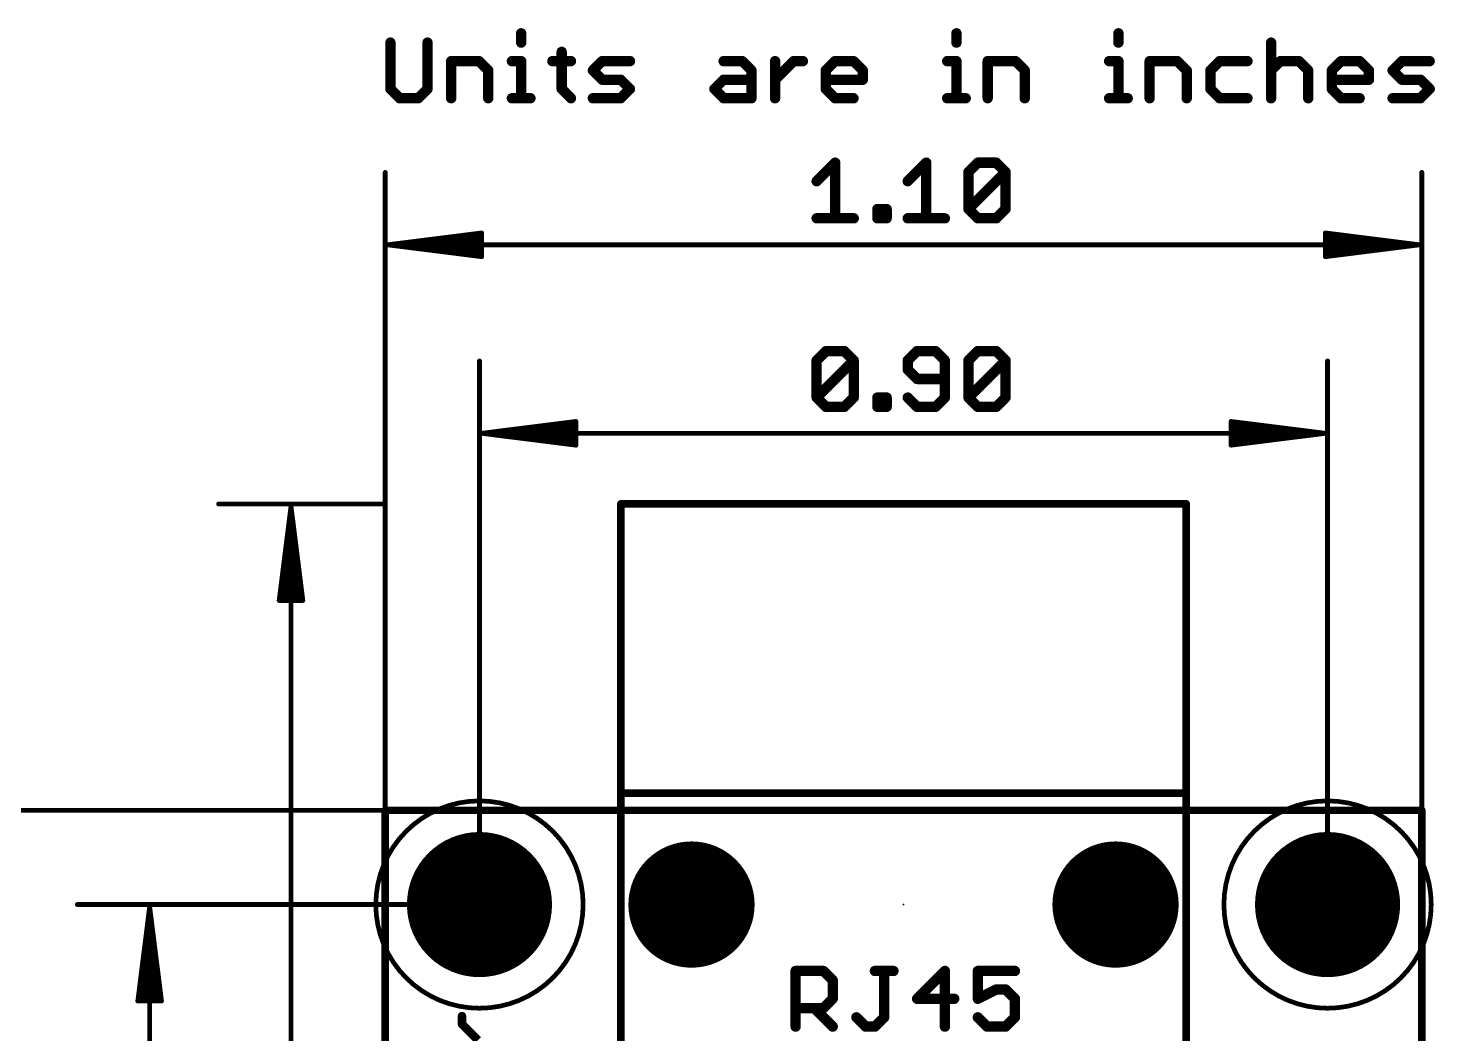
# Model space of a CAD drawing. Extents: x -33 to 74, y -17 to 52.
# Drawn here: x -9.63 to 28.29, y 24.46 to 51.56 of the extents above; entities that cross this region are included whole.
import ezdxf

# ---------------------------------------------------------------- set-up
doc = ezdxf.new("R2010")
doc.units = 0
for name, color, linetype in [('20', 53, 'CONTINUOUS'), ('21', 41, 'CONTINUOUS'), ('23', 53, 'CONTINUOUS'), ('29', 253, 'CONTINUOUS'), ('30', 253, 'CONTINUOUS'), ('39', 12, 'CONTINUOUS'), ('41', 12, 'CONTINUOUS'), ('42', 132, 'CONTINUOUS'), ('47', 253, 'CONTINUOUS'), ('51', 53, 'CONTINUOUS')]:
    doc.layers.add(name, color=color, linetype=linetype)

msp = doc.modelspace()

# ---------------------------------------------------------------- linework, layer by layer
at = {"layer": '20', "const_width": 0.2032}
for points in [[(0, 0), (0, 30.48)], [(0, 30.48), (27.94, 30.48)], [(27.94, 30.48), (27.94, 0)]]:
    msp.add_lwpolyline(points, dxfattribs=at)
at = {"layer": '20', "const_width": 0.1016}
for points in [[(0.0508, 30.48, 1), (-0.0508, 30.48)], [(0, 30.5308, 1), (0, 30.4292)], [(27.9908, 30.48, 1), (27.8892, 30.48)], [(27.94, 30.4292, 1), (27.94, 30.5308)]]:
    msp.add_lwpolyline(points, format="xyb", dxfattribs=at)
at = {"layer": '20'}
for centre, radius in [((2.54, 27.94), 1.651), ((25.4, 27.94), 1.651), ((8.255, 27.94), 1.6), ((19.685, 27.94), 1.6)]:
    msp.add_circle(centre, radius, dxfattribs=at)
at = {"layer": '21'}
for points, const_width in [([(21.59, 30.94), (6.35, 30.94)], 0.2032), ([(6.35, 17.94), (6.35, 30.94)], 0.2032), ([(21.59, 30.94), (21.59, 17.94)], 0.2032), ([(11.0617, 24.6507), (11.0617, 26.1506)], 0.2794), ([(11.0617, 26.1506), (11.8116, 26.1506)], 0.2794), ([(11.8116, 26.1506), (12.0616, 25.9006)], 0.2794), ([(13.1988, 26.1506), (13.6988, 26.1506)], 0.2794), ([(13.4488, 24.9007), (13.4488, 26.1506)], 0.2794), ([(15.086, 26.1506), (14.336, 25.4006)], 0.2794), ([(15.086, 24.6507), (15.086, 26.1506)], 0.2794), ([(16.9731, 26.1506), (15.9732, 26.1506)], 0.2794), ([(15.9732, 26.1506), (15.9732, 25.4006)], 0.2794), ([(12.0616, 25.9006), (12.0616, 25.4006)], 0.2794), ([(15.9732, 25.4006), (16.4731, 25.6506)], 0.2794), ([(16.4731, 25.6506), (16.7231, 25.6506)], 0.2794), ([(16.7231, 25.6506), (16.9731, 25.4006)], 0.2794), ([(12.0616, 25.4006), (11.8116, 25.1507)], 0.2794), ([(14.336, 25.4006), (15.3359, 25.4006)], 0.2794), ([(16.9731, 25.4006), (16.9731, 24.9007)], 0.2794), ([(2.0694, 24.7178), (2.0694, 24.9339)], 0.2286), ([(11.8116, 25.1507), (11.0617, 25.1507)], 0.2794), ([(11.5617, 25.1507), (12.0616, 24.6507)], 0.2794), ([(12.6989, 24.9007), (12.9488, 24.6507)], 0.2794), ([(13.1988, 24.6507), (13.4488, 24.9007)], 0.2794), ([(16.2231, 24.6507), (15.9732, 24.9007)], 0.2794), ([(16.9731, 24.9007), (16.7231, 24.6507)], 0.2794), ([(2.5015, 24.2857), (2.0694, 24.7178)], 0.2286), ([(12.9488, 24.6507), (13.1988, 24.6507)], 0.2794), ([(16.7231, 24.6507), (16.2231, 24.6507)], 0.2794)]:
    msp.add_lwpolyline(points, dxfattribs=dict(at, const_width=const_width))
for points, const_width in [([(6.35, 30.9908, 1), (6.35, 30.8892)], 0.1016), ([(6.4008, 30.94, 1), (6.2992, 30.94)], 0.1016), ([(21.6408, 30.94, 1), (21.5392, 30.94)], 0.1016), ([(21.59, 30.8892, 1), (21.59, 30.9908)], 0.1016), ([(11.1316, 26.1506, 1), (10.9918, 26.1506)], 0.1397), ([(11.0617, 26.2204, 1), (11.0617, 26.0807)], 0.1397), ([(11.861, 26.2, 1), (11.7622, 26.1012)], 0.1397), ([(11.8116, 26.0807, 1), (11.8116, 26.2204)], 0.1397), ([(13.1988, 26.2204, 1), (13.1988, 26.0807)], 0.1397), ([(13.5186, 26.1506, 1), (13.3789, 26.1506)], 0.1397), ([(13.6988, 26.0807, 1), (13.6988, 26.2204)], 0.1397), ([(15.1558, 26.1506, 1), (15.0161, 26.1506)], 0.1397), ([(15.1353, 26.1012, 1), (15.0366, 26.2)], 0.1397), ([(15.9732, 26.2204, 1), (15.9732, 26.0807)], 0.1397), ([(16.043, 26.1506, 1), (15.9033, 26.1506)], 0.1397), ([(16.9731, 26.0807, 1), (16.9731, 26.2204)], 0.1397), ([(12.1315, 25.9006, 1), (11.9918, 25.9006)], 0.1397), ([(12.0122, 25.8512, 1), (12.111, 25.95)], 0.1397), ([(16.4731, 25.7205, 1), (16.4731, 25.5808)], 0.1397), ([(16.5044, 25.5881, 1), (16.4419, 25.7131)], 0.1397), ([(16.7725, 25.7, 1), (16.6737, 25.6012)], 0.1397), ([(16.7231, 25.5808, 1), (16.7231, 25.7205)], 0.1397), ([(11.9918, 25.4006, 1), (12.1315, 25.4006)], 0.1397), ([(12.111, 25.3512, 1), (12.0122, 25.45)], 0.1397), ([(14.336, 25.4705, 1), (14.336, 25.3308)], 0.1397), ([(14.2866, 25.45, 1), (14.3854, 25.3512)], 0.1397), ([(15.3359, 25.3308, 1), (15.3359, 25.4705)], 0.1397), ([(15.9419, 25.4631, 1), (16.0044, 25.3382)], 0.1397), ([(15.9033, 25.4006, 1), (16.043, 25.4006)], 0.1397), ([(17.0429, 25.4006, 1), (16.9032, 25.4006)], 0.1397), ([(16.9237, 25.3512, 1), (17.0225, 25.45)], 0.1397), ([(2.1265, 24.9339, 1), (2.0122, 24.9339)], 0.1143), ([(11.0617, 25.2205, 1), (11.0617, 25.0808)], 0.1397), ([(11.6111, 25.2001, 1), (11.5123, 25.1013)], 0.1397), ([(11.7622, 25.2001, 1), (11.861, 25.1013)], 0.1397), ([(11.8116, 25.0808, 1), (11.8116, 25.2205)], 0.1397), ([(12.7482, 24.9501, 1), (12.6495, 24.8513)], 0.1397), ([(13.4982, 24.8513, 1), (13.3994, 24.9501)], 0.1397), ([(16.0226, 24.9501, 1), (15.9238, 24.8513)], 0.1397), ([(17.0225, 24.8513, 1), (16.9237, 24.9501)], 0.1397), ([(2.0122, 24.7178, 1), (2.1265, 24.7178)], 0.1143), ([(2.1098, 24.7583, 1), (2.029, 24.6774)], 0.1143), ([(10.9918, 24.6507, 1), (11.1316, 24.6507)], 0.1397), ([(12.0122, 24.6013, 1), (12.111, 24.7001)], 0.1397), ([(12.9488, 24.7205, 1), (12.9488, 24.5809)], 0.1397), ([(12.8994, 24.6013, 1), (12.9982, 24.7001)], 0.1397), ([(13.1494, 24.7001, 1), (13.2482, 24.6013)], 0.1397), ([(13.1988, 24.5809, 1), (13.1988, 24.7205)], 0.1397), ([(13.3789, 24.9007, 1), (13.5186, 24.9007)], 0.1397), ([(15.0161, 24.6507, 1), (15.1558, 24.6507)], 0.1397), ([(16.2231, 24.7205, 1), (16.2231, 24.5809)], 0.1397), ([(16.1738, 24.6013, 1), (16.2725, 24.7001)], 0.1397), ([(16.6737, 24.7001, 1), (16.7725, 24.6013)], 0.1397), ([(16.7231, 24.5809, 1), (16.7231, 24.7205)], 0.1397), ([(16.9032, 24.9007, 1), (17.0429, 24.9007)], 0.1397)]:
    msp.add_lwpolyline(points, format="xyb", dxfattribs=dict(at, const_width=const_width))
at = {"layer": '23'}
for p in [(2.54, 27.94), (13.97, 27.94), (25.4, 27.94)]:
    msp.add_point(p, dxfattribs=at)
at = {"layer": '29'}
for points, const_width in [([(2.54, 27.0637, 1), (2.54, 28.8163, 1), (2.54, 27.0637)], 1.7526), ([(8.255, 27.0892, 1), (8.255, 28.7908, 1), (8.255, 27.0892)], 1.7016), ([(19.685, 27.0892, 1), (19.685, 28.7908, 1), (19.685, 27.0892)], 1.7016), ([(25.4, 27.0637, 1), (25.4, 28.8163, 1), (25.4, 27.0637)], 1.7526)]:
    msp.add_lwpolyline(points, format="xyb", dxfattribs=dict(at, const_width=const_width))
at = {"layer": '30'}
for points, const_width in [([(2.54, 27.0637, 1), (2.54, 28.8163, 1), (2.54, 27.0637)], 1.7526), ([(8.255, 27.0892, 1), (8.255, 28.7908, 1), (8.255, 27.0892)], 1.7016), ([(19.685, 27.0892, 1), (19.685, 28.7908, 1), (19.685, 27.0892)], 1.7016), ([(25.4, 27.0637, 1), (25.4, 28.8163, 1), (25.4, 27.0637)], 1.7526)]:
    msp.add_lwpolyline(points, format="xyb", dxfattribs=dict(at, const_width=const_width))
at = {"layer": '39', "const_width": 0.127}
for points in [[(2.54, 25.146, 1), (2.54, 30.734, 1), (2.54, 25.146)], [(25.4, 25.146, 1), (25.4, 30.734, 1), (25.4, 25.146)]]:
    msp.add_lwpolyline(points, format="xyb", dxfattribs=at)
at = {"layer": '41'}
for points, const_width in [([(2.54, 29.7942, 1), (2.54, 26.0858)], 0.2032), ([(2.54, 26.0858, 1), (2.54, 29.7942)], 0.2032), ([(2.54, 29.845, 1), (2.54, 29.7434)], 0.1016), ([(2.54, 29.7434, 1), (2.54, 29.845)], 0.1016), ([(25.4, 29.7942, 1), (25.4, 26.0858)], 0.2032), ([(25.4, 26.0858, 1), (25.4, 29.7942)], 0.2032), ([(25.4, 29.845, 1), (25.4, 29.7434)], 0.1016), ([(25.4, 29.7434, 1), (25.4, 29.845)], 0.1016), ([(2.54, 26.1366, 1), (2.54, 26.035)], 0.1016), ([(2.54, 26.035, 1), (2.54, 26.1366)], 0.1016), ([(25.4, 26.1366, 1), (25.4, 26.035)], 0.1016), ([(25.4, 26.035, 1), (25.4, 26.1366)], 0.1016)]:
    msp.add_lwpolyline(points, format="xyb", dxfattribs=dict(at, const_width=const_width))
at = {"layer": '42'}
for points, const_width in [([(2.54, 29.7942, 1), (2.54, 26.0858)], 0.2032), ([(2.54, 26.0858, 1), (2.54, 29.7942)], 0.2032), ([(2.54, 29.845, 1), (2.54, 29.7434)], 0.1016), ([(2.54, 29.7434, 1), (2.54, 29.845)], 0.1016), ([(25.4, 29.7942, 1), (25.4, 26.0858)], 0.2032), ([(25.4, 26.0858, 1), (25.4, 29.7942)], 0.2032), ([(25.4, 29.845, 1), (25.4, 29.7434)], 0.1016), ([(25.4, 29.7434, 1), (25.4, 29.845)], 0.1016), ([(2.54, 26.1366, 1), (2.54, 26.035)], 0.1016), ([(2.54, 26.035, 1), (2.54, 26.1366)], 0.1016), ([(25.4, 26.1366, 1), (25.4, 26.035)], 0.1016), ([(25.4, 26.035, 1), (25.4, 26.1366)], 0.1016)]:
    msp.add_lwpolyline(points, format="xyb", dxfattribs=dict(at, const_width=const_width))
at = {"layer": '47'}
for points, const_width in [([(0.1397, 51.1696), (0.1397, 49.9197)], 0.2794), ([(1.1396, 49.9197), (1.1396, 51.1696)], 0.2794), ([(3.664, 51.4196), (3.664, 51.1696)], 0.2794), ([(15.3969, 51.4196), (15.3969, 51.1696)], 0.2794), ([(19.7627, 51.4196), (19.7627, 51.1696)], 0.2794), ([(23.8785, 51.1696), (23.8785, 49.6697)], 0.2794), ([(4.7554, 50.9196), (4.7554, 49.9197)], 0.2794), ([(1.7769, 49.6697), (1.7769, 50.6696)], 0.2794), ([(1.7769, 50.6696), (2.5268, 50.6696)], 0.2794), ([(2.5268, 50.6696), (2.7768, 50.4196)], 0.2794), ([(2.7768, 50.4196), (2.7768, 49.6697)], 0.2794), ([(3.414, 50.6696), (3.664, 50.6696)], 0.2794), ([(3.664, 50.6696), (3.664, 49.6697)], 0.2794), ([(4.5055, 50.6696), (5.0054, 50.6696)], 0.2794), ([(5.5969, 50.4196), (5.8469, 50.6696)], 0.2794), ([(5.8469, 50.1697), (5.5969, 50.4196)], 0.2794), ([(5.8469, 50.6696), (6.5968, 50.6696)], 0.2794), ([(9.1212, 50.6696), (9.6211, 50.6696)], 0.2794), ([(9.6211, 50.6696), (9.8711, 50.4196)], 0.2794), ([(9.8711, 50.4196), (9.8711, 49.6697)], 0.2794), ([(10.5084, 49.6697), (10.5084, 50.6696)], 0.2794), ([(10.5084, 50.1697), (11.0083, 50.6696)], 0.2794), ([(11.0083, 50.6696), (11.2583, 50.6696)], 0.2794), ([(11.8727, 50.4196), (12.1226, 50.6696)], 0.2794), ([(11.8727, 49.9197), (11.8727, 50.4196)], 0.2794), ([(12.1226, 50.6696), (12.6226, 50.6696)], 0.2794), ([(12.6226, 50.6696), (12.8726, 50.4196)], 0.2794), ([(12.8726, 50.4196), (12.8726, 50.1697)], 0.2794), ([(15.147, 50.6696), (15.3969, 50.6696)], 0.2794), ([(15.3969, 50.6696), (15.3969, 49.6697)], 0.2794), ([(16.2384, 49.6697), (16.2384, 50.6696)], 0.2794), ([(16.2384, 50.6696), (16.9883, 50.6696)], 0.2794), ([(16.9883, 50.6696), (17.2383, 50.4196)], 0.2794), ([(17.2383, 50.4196), (17.2383, 49.6697)], 0.2794), ([(19.5127, 50.6696), (19.7627, 50.6696)], 0.2794), ([(19.7627, 50.6696), (19.7627, 49.6697)], 0.2794), ([(20.6042, 49.6697), (20.6042, 50.6696)], 0.2794), ([(20.6042, 50.6696), (21.3541, 50.6696)], 0.2794), ([(21.3541, 50.6696), (21.6041, 50.4196)], 0.2794), ([(21.6041, 50.4196), (21.6041, 49.6697)], 0.2794), ([(22.4913, 50.6696), (22.2413, 50.4196)], 0.2794), ([(22.2413, 50.4196), (22.2413, 49.9197)], 0.2794), ([(23.2412, 50.6696), (22.4913, 50.6696)], 0.2794), ([(23.8785, 50.4196), (24.1284, 50.6696)], 0.2794), ([(24.1284, 50.6696), (24.6284, 50.6696)], 0.2794), ([(24.6284, 50.6696), (24.8784, 50.4196)], 0.2794), ([(24.8784, 50.4196), (24.8784, 49.6697)], 0.2794), ([(25.5156, 50.4196), (25.7656, 50.6696)], 0.2794), ([(25.5156, 49.9197), (25.5156, 50.4196)], 0.2794), ([(25.7656, 50.6696), (26.2656, 50.6696)], 0.2794), ([(26.2656, 50.6696), (26.5155, 50.4196)], 0.2794), ([(26.5155, 50.4196), (26.5155, 50.1697)], 0.2794), ([(27.1528, 50.4196), (27.4028, 50.6696)], 0.2794), ([(27.4028, 50.1697), (27.1528, 50.4196)], 0.2794), ([(27.4028, 50.6696), (28.1527, 50.6696)], 0.2794), ([(0.1397, 49.9197), (0.3897, 49.6697)], 0.2794), ([(0.8896, 49.6697), (1.1396, 49.9197)], 0.2794), ([(4.7554, 49.9197), (5.0054, 49.6697)], 0.2794), ([(6.3468, 50.1697), (5.8469, 50.1697)], 0.2794), ([(6.5968, 49.9197), (6.3468, 50.1697)], 0.2794), ([(6.3468, 49.6697), (6.5968, 49.9197)], 0.2794), ([(8.8712, 49.9197), (9.1212, 50.1697)], 0.2794), ([(9.1212, 49.6697), (8.8712, 49.9197)], 0.2794), ([(9.1212, 50.1697), (9.8711, 50.1697)], 0.2794), ([(12.8726, 50.1697), (11.8727, 50.1697)], 0.2794), ([(12.1226, 49.6697), (11.8727, 49.9197)], 0.2794), ([(22.2413, 49.9197), (22.4913, 49.6697)], 0.2794), ([(26.5155, 50.1697), (25.5156, 50.1697)], 0.2794), ([(25.7656, 49.6697), (25.5156, 49.9197)], 0.2794), ([(27.9027, 50.1697), (27.4028, 50.1697)], 0.2794), ([(28.1527, 49.9197), (27.9027, 50.1697)], 0.2794), ([(27.9027, 49.6697), (28.1527, 49.9197)], 0.2794), ([(0.3897, 49.6697), (0.8896, 49.6697)], 0.2794), ([(3.414, 49.6697), (3.914, 49.6697)], 0.2794), ([(5.5969, 49.6697), (6.3468, 49.6697)], 0.2794), ([(9.8711, 49.6697), (9.1212, 49.6697)], 0.2794), ([(12.6226, 49.6697), (12.1226, 49.6697)], 0.2794), ([(15.147, 49.6697), (15.6469, 49.6697)], 0.2794), ([(19.5127, 49.6697), (20.0127, 49.6697)], 0.2794), ([(22.4913, 49.6697), (23.2412, 49.6697)], 0.2794), ([(26.2656, 49.6697), (25.7656, 49.6697)], 0.2794), ([(27.1528, 49.6697), (27.9027, 49.6697)], 0.2794), ([(11.6283, 47.4341), (12.1283, 47.9341)], 0.2794), ([(12.1283, 47.9341), (12.1283, 46.4342)], 0.2794), ([(14.084, 47.4341), (14.584, 47.9341)], 0.2794), ([(14.584, 47.9341), (14.584, 46.4342)], 0.2794), ([(15.7212, 47.6841), (15.9712, 47.9341)], 0.2794), ([(15.7212, 46.6842), (15.7212, 47.6841)], 0.2794), ([(15.7212, 46.6842), (16.7211, 47.6841)], 0.2794), ([(15.9712, 47.9341), (16.4711, 47.9341)], 0.2794), ([(16.4711, 47.9341), (16.7211, 47.6841)], 0.2794), ([(16.7211, 47.6841), (16.7211, 46.6842)], 0.2794), ([(0, 30.48), (0, 47.67)], 0.13), ([(27.94, 30.48), (27.94, 47.67)], 0.13), ([(13.2655, 46.4342), (13.2655, 46.6842)], 0.2794), ([(13.2655, 46.6842), (13.5154, 46.6842)], 0.2794), ([(13.5154, 46.6842), (13.5154, 46.4342)], 0.2794), ([(15.9712, 46.4342), (15.7212, 46.6842)], 0.2794), ([(16.7211, 46.6842), (16.4711, 46.4342)], 0.2794), ([(11.6283, 46.4342), (12.6282, 46.4342)], 0.2794), ([(13.5154, 46.4342), (13.2655, 46.4342)], 0.2794), ([(14.084, 46.4342), (15.084, 46.4342)], 0.2794), ([(16.4711, 46.4342), (15.9712, 46.4342)], 0.2794), ([(0.065, 45.72), (2.6, 46.0392)], 0.13), ([(0.065, 45.72), (2.6, 45.98)], 0.13), ([(0.065, 45.72), (2.6, 45.85)], 0.13), ([(2.6, 46.0392), (2.6, 45.4008)], 0.13), ([(27.875, 45.72), (25.34, 46.0392)], 0.13), ([(25.34, 46.0392), (25.34, 45.4008)], 0.13), ([(27.875, 45.72), (25.34, 45.98)], 0.13), ([(27.875, 45.72), (25.34, 45.85)], 0.13), ([(0.065, 45.72), (27.875, 45.72)], 0.13), ([(2.6, 45.4008), (0.065, 45.72)], 0.13), ([(2.6, 45.59), (0.065, 45.72)], 0.13), ([(2.6, 45.46), (0.065, 45.72)], 0.13), ([(25.34, 45.4008), (27.875, 45.72)], 0.13), ([(25.34, 45.59), (27.875, 45.72)], 0.13), ([(25.34, 45.46), (27.875, 45.72)], 0.13), ([(11.6283, 42.6041), (11.8783, 42.8541)], 0.2794), ([(11.8783, 42.8541), (12.3783, 42.8541)], 0.2794), ([(12.3783, 42.8541), (12.6282, 42.6041)], 0.2794), ([(14.334, 42.8541), (14.084, 42.6041)], 0.2794), ([(14.834, 42.8541), (14.334, 42.8541)], 0.2794), ([(15.084, 42.6041), (14.834, 42.8541)], 0.2794), ([(15.7212, 42.6041), (15.9712, 42.8541)], 0.2794), ([(15.9712, 42.8541), (16.4711, 42.8541)], 0.2794), ([(16.4711, 42.8541), (16.7211, 42.6041)], 0.2794), ([(2.54, 27.94), (2.54, 42.59)], 0.13), ([(11.6283, 41.6042), (11.6283, 42.6041)], 0.2794), ([(11.6283, 41.6042), (12.6282, 42.6041)], 0.2794), ([(12.6282, 42.6041), (12.6282, 41.6042)], 0.2794), ([(14.084, 42.6041), (14.084, 42.3541)], 0.2794), ([(14.084, 42.3541), (14.334, 42.1041)], 0.2794), ([(15.084, 41.6042), (15.084, 42.6041)], 0.2794), ([(15.7212, 41.6042), (15.7212, 42.6041)], 0.2794), ([(15.7212, 41.6042), (16.7211, 42.6041)], 0.2794), ([(16.7211, 42.6041), (16.7211, 41.6042)], 0.2794), ([(25.4, 27.94), (25.4, 42.59)], 0.13), ([(14.334, 42.1041), (15.084, 42.1041)], 0.2794), ([(11.8783, 41.3542), (11.6283, 41.6042)], 0.2794), ([(12.6282, 41.6042), (12.3783, 41.3542)], 0.2794), ([(13.2655, 41.3542), (13.2655, 41.6042)], 0.2794), ([(13.2655, 41.6042), (13.5154, 41.6042)], 0.2794), ([(13.5154, 41.6042), (13.5154, 41.3542)], 0.2794), ([(14.084, 41.6042), (14.334, 41.3542)], 0.2794), ([(14.834, 41.3542), (15.084, 41.6042)], 0.2794), ([(15.9712, 41.3542), (15.7212, 41.6042)], 0.2794), ([(16.7211, 41.6042), (16.4711, 41.3542)], 0.2794), ([(12.3783, 41.3542), (11.8783, 41.3542)], 0.2794), ([(13.5154, 41.3542), (13.2655, 41.3542)], 0.2794), ([(14.334, 41.3542), (14.834, 41.3542)], 0.2794), ([(16.4711, 41.3542), (15.9712, 41.3542)], 0.2794), ([(2.605, 40.64), (5.14, 40.9592)], 0.13), ([(2.605, 40.64), (5.14, 40.9)], 0.13), ([(5.14, 40.9592), (5.14, 40.3208)], 0.13), ([(25.335, 40.64), (22.8, 40.9592)], 0.13), ([(22.8, 40.9592), (22.8, 40.3208)], 0.13), ([(25.335, 40.64), (22.8, 40.9)], 0.13), ([(2.605, 40.64), (5.14, 40.77)], 0.13), ([(2.605, 40.64), (25.335, 40.64)], 0.13), ([(5.14, 40.3208), (2.605, 40.64)], 0.13), ([(5.14, 40.51), (2.605, 40.64)], 0.13), ([(5.14, 40.38), (2.605, 40.64)], 0.13), ([(25.335, 40.64), (22.8, 40.77)], 0.13), ([(22.8, 40.3208), (25.335, 40.64)], 0.13), ([(22.8, 40.51), (25.335, 40.64)], 0.13), ([(22.8, 40.38), (25.335, 40.64)], 0.13), ([(0, 38.735), (-4.49, 38.735)], 0.13), ([(-2.54, 38.67), (-2.8592, 36.135)], 0.13), ([(-2.54, 38.67), (-2.8, 36.135)], 0.13), ([(-2.54, 38.67), (-2.67, 36.135)], 0.13), ([(-2.54, 0.065), (-2.54, 38.67)], 0.13), ([(-2.2208, 36.135), (-2.54, 38.67)], 0.13), ([(-2.41, 36.135), (-2.54, 38.67)], 0.13), ([(-2.28, 36.135), (-2.54, 38.67)], 0.13), ([(-2.8592, 36.135), (-2.2208, 36.135)], 0.13), ([(0, 30.48), (-13.38, 30.48)], 0.13), ([(2.54, 27.94), (-8.3, 27.94)], 0.13), ([(-6.35, 27.875), (-6.6692, 25.34)], 0.13), ([(-6.35, 27.875), (-6.61, 25.34)], 0.13), ([(-6.35, 27.875), (-6.48, 25.34)], 0.13), ([(-6.35, 27.875), (-6.35, 2.605)], 0.13), ([(-6.0308, 25.34), (-6.35, 27.875)], 0.13), ([(-6.22, 25.34), (-6.35, 27.875)], 0.13), ([(-6.09, 25.34), (-6.35, 27.875)], 0.13), ([(-6.6692, 25.34), (-6.0308, 25.34)], 0.13)]:
    msp.add_lwpolyline(points, dxfattribs=dict(at, const_width=const_width))
for points, const_width in [([(0.2096, 51.1696, 1), (0.0699, 51.1696)], 0.1397), ([(1.2095, 51.1696, 1), (1.0698, 51.1696)], 0.1397), ([(3.7338, 51.4196, 1), (3.5941, 51.4196)], 0.1397), ([(3.5941, 51.1696, 1), (3.7338, 51.1696)], 0.1397), ([(15.4668, 51.4196, 1), (15.3271, 51.4196)], 0.1397), ([(15.3271, 51.1696, 1), (15.4668, 51.1696)], 0.1397), ([(19.8325, 51.4196, 1), (19.6928, 51.4196)], 0.1397), ([(19.6928, 51.1696, 1), (19.8325, 51.1696)], 0.1397), ([(23.9483, 51.1696, 1), (23.8086, 51.1696)], 0.1397), ([(4.8253, 50.9196, 1), (4.6856, 50.9196)], 0.1397), ([(1.7769, 50.7395, 1), (1.7769, 50.5998)], 0.1397), ([(1.8467, 50.6696, 1), (1.707, 50.6696)], 0.1397), ([(2.5762, 50.719, 1), (2.4774, 50.6202)], 0.1397), ([(2.5268, 50.5998, 1), (2.5268, 50.7395)], 0.1397), ([(2.8466, 50.4196, 1), (2.7069, 50.4196)], 0.1397), ([(2.7274, 50.3702, 1), (2.8262, 50.469)], 0.1397), ([(3.414, 50.7395, 1), (3.414, 50.5998)], 0.1397), ([(3.7338, 50.6696, 1), (3.5941, 50.6696)], 0.1397), ([(3.664, 50.5998, 1), (3.664, 50.7395)], 0.1397), ([(4.5055, 50.7395, 1), (4.5055, 50.5998)], 0.1397), ([(5.0054, 50.5998, 1), (5.0054, 50.7395)], 0.1397), ([(5.6463, 50.469, 1), (5.5475, 50.3702)], 0.1397), ([(5.5475, 50.469, 1), (5.6463, 50.3702)], 0.1397), ([(5.8469, 50.7395, 1), (5.8469, 50.5998)], 0.1397), ([(5.8963, 50.6202, 1), (5.7975, 50.719)], 0.1397), ([(6.5968, 50.5998, 1), (6.5968, 50.7395)], 0.1397), ([(9.1212, 50.7395, 1), (9.1212, 50.5998)], 0.1397), ([(9.6705, 50.719, 1), (9.5717, 50.6202)], 0.1397), ([(9.6211, 50.5998, 1), (9.6211, 50.7395)], 0.1397), ([(9.941, 50.4196, 1), (9.8013, 50.4196)], 0.1397), ([(9.8217, 50.3702, 1), (9.9205, 50.469)], 0.1397), ([(10.5782, 50.6696, 1), (10.4385, 50.6696)], 0.1397), ([(11.0083, 50.7395, 1), (11.0083, 50.5998)], 0.1397), ([(11.0577, 50.6202, 1), (10.9589, 50.719)], 0.1397), ([(11.2583, 50.5998, 1), (11.2583, 50.7395)], 0.1397), ([(11.9425, 50.4196, 1), (11.8028, 50.4196)], 0.1397), ([(11.8233, 50.469, 1), (11.922, 50.3702)], 0.1397), ([(12.1226, 50.7395, 1), (12.1226, 50.5998)], 0.1397), ([(12.172, 50.6202, 1), (12.0732, 50.719)], 0.1397), ([(12.672, 50.719, 1), (12.5732, 50.6202)], 0.1397), ([(12.6226, 50.5998, 1), (12.6226, 50.7395)], 0.1397), ([(12.9424, 50.4196, 1), (12.8027, 50.4196)], 0.1397), ([(12.8232, 50.3702, 1), (12.922, 50.469)], 0.1397), ([(15.147, 50.7395, 1), (15.147, 50.5998)], 0.1397), ([(15.4668, 50.6696, 1), (15.3271, 50.6696)], 0.1397), ([(15.3969, 50.5998, 1), (15.3969, 50.7395)], 0.1397), ([(16.2384, 50.7395, 1), (16.2384, 50.5998)], 0.1397), ([(16.3083, 50.6696, 1), (16.1686, 50.6696)], 0.1397), ([(17.0377, 50.719, 1), (16.939, 50.6202)], 0.1397), ([(16.9883, 50.5998, 1), (16.9883, 50.7395)], 0.1397), ([(17.3082, 50.4196, 1), (17.1685, 50.4196)], 0.1397), ([(17.1889, 50.3702, 1), (17.2877, 50.469)], 0.1397), ([(19.5127, 50.7395, 1), (19.5127, 50.5998)], 0.1397), ([(19.8325, 50.6696, 1), (19.6928, 50.6696)], 0.1397), ([(19.7627, 50.5998, 1), (19.7627, 50.7395)], 0.1397), ([(20.6042, 50.7395, 1), (20.6042, 50.5998)], 0.1397), ([(20.674, 50.6696, 1), (20.5343, 50.6696)], 0.1397), ([(21.4035, 50.719, 1), (21.3047, 50.6202)], 0.1397), ([(21.3541, 50.5998, 1), (21.3541, 50.7395)], 0.1397), ([(21.6739, 50.4196, 1), (21.5342, 50.4196)], 0.1397), ([(21.5547, 50.3702, 1), (21.6535, 50.469)], 0.1397), ([(22.1919, 50.469, 1), (22.2907, 50.3702)], 0.1397), ([(22.3112, 50.4196, 1), (22.1715, 50.4196)], 0.1397), ([(22.4913, 50.7395, 1), (22.4913, 50.5998)], 0.1397), ([(22.5407, 50.6202, 1), (22.4419, 50.719)], 0.1397), ([(23.2412, 50.5998, 1), (23.2412, 50.7395)], 0.1397), ([(23.8291, 50.469, 1), (23.9279, 50.3702)], 0.1397), ([(24.1284, 50.7395, 1), (24.1284, 50.5998)], 0.1397), ([(24.1778, 50.6202, 1), (24.0791, 50.719)], 0.1397), ([(24.6778, 50.719, 1), (24.579, 50.6202)], 0.1397), ([(24.6284, 50.5998, 1), (24.6284, 50.7395)], 0.1397), ([(24.9482, 50.4196, 1), (24.8085, 50.4196)], 0.1397), ([(24.829, 50.3702, 1), (24.9278, 50.469)], 0.1397), ([(25.5855, 50.4196, 1), (25.4458, 50.4196)], 0.1397), ([(25.4662, 50.469, 1), (25.565, 50.3702)], 0.1397), ([(25.7656, 50.7395, 1), (25.7656, 50.5998)], 0.1397), ([(25.815, 50.6202, 1), (25.7162, 50.719)], 0.1397), ([(26.315, 50.719, 1), (26.2162, 50.6202)], 0.1397), ([(26.2656, 50.5998, 1), (26.2656, 50.7395)], 0.1397), ([(26.5854, 50.4196, 1), (26.4457, 50.4196)], 0.1397), ([(26.4661, 50.3702, 1), (26.5649, 50.469)], 0.1397), ([(27.2022, 50.469, 1), (27.1034, 50.3702)], 0.1397), ([(27.1034, 50.469, 1), (27.2022, 50.3702)], 0.1397), ([(27.4028, 50.7395, 1), (27.4028, 50.5998)], 0.1397), ([(27.4521, 50.6202, 1), (27.3534, 50.719)], 0.1397), ([(28.1527, 50.5998, 1), (28.1527, 50.7395)], 0.1397), ([(0.1891, 49.9691, 1), (0.0903, 49.8703)], 0.1397), ([(1.189, 49.8703, 1), (1.0902, 49.9691)], 0.1397), ([(4.8048, 49.9691, 1), (4.706, 49.8703)], 0.1397), ([(5.8469, 50.2395, 1), (5.8469, 50.0998)], 0.1397), ([(5.7975, 50.1203, 1), (5.8963, 50.2191)], 0.1397), ([(6.3962, 50.2191, 1), (6.2974, 50.1203)], 0.1397), ([(6.3468, 50.0998, 1), (6.3468, 50.2395)], 0.1397), ([(6.6462, 49.8703, 1), (6.5474, 49.9691)], 0.1397), ([(8.9206, 49.9691, 1), (8.8218, 49.8703)], 0.1397), ([(9.1212, 50.2395, 1), (9.1212, 50.0998)], 0.1397), ([(9.1706, 50.1203, 1), (9.0718, 50.2191)], 0.1397), ([(9.8711, 50.0998, 1), (9.8711, 50.2395)], 0.1397), ([(10.459, 50.2191, 1), (10.5577, 50.1203)], 0.1397), ([(11.8727, 50.2395, 1), (11.8727, 50.0998)], 0.1397), ([(11.922, 49.9691, 1), (11.8233, 49.8703)], 0.1397), ([(12.8027, 50.1697, 1), (12.9424, 50.1697)], 0.1397), ([(12.8726, 50.0998, 1), (12.8726, 50.2395)], 0.1397), ([(22.2907, 49.9691, 1), (22.1919, 49.8703)], 0.1397), ([(25.5156, 50.2395, 1), (25.5156, 50.0998)], 0.1397), ([(25.565, 49.9691, 1), (25.4662, 49.8703)], 0.1397), ([(26.4457, 50.1697, 1), (26.5854, 50.1697)], 0.1397), ([(26.5155, 50.0998, 1), (26.5155, 50.2395)], 0.1397), ([(27.4028, 50.2395, 1), (27.4028, 50.0998)], 0.1397), ([(27.3534, 50.1203, 1), (27.4521, 50.2191)], 0.1397), ([(27.9521, 50.2191, 1), (27.8533, 50.1203)], 0.1397), ([(27.9027, 50.0998, 1), (27.9027, 50.2395)], 0.1397), ([(28.2021, 49.8703, 1), (28.1033, 49.9691)], 0.1397), ([(0.0699, 49.9197, 1), (0.2096, 49.9197)], 0.1397), ([(0.3897, 49.7396, 1), (0.3897, 49.5998)], 0.1397), ([(0.3403, 49.6203, 1), (0.4391, 49.7191)], 0.1397), ([(0.8402, 49.7191, 1), (0.939, 49.6203)], 0.1397), ([(0.8896, 49.5998, 1), (0.8896, 49.7396)], 0.1397), ([(1.0698, 49.9197, 1), (1.2095, 49.9197)], 0.1397), ([(1.707, 49.6697, 1), (1.8467, 49.6697)], 0.1397), ([(2.7069, 49.6697, 1), (2.8466, 49.6697)], 0.1397), ([(3.414, 49.7396, 1), (3.414, 49.5998)], 0.1397), ([(3.5941, 49.6697, 1), (3.7338, 49.6697)], 0.1397), ([(3.914, 49.5998, 1), (3.914, 49.7396)], 0.1397), ([(4.6856, 49.9197, 1), (4.8253, 49.9197)], 0.1397), ([(4.956, 49.6203, 1), (5.0548, 49.7191)], 0.1397), ([(5.5969, 49.7396, 1), (5.5969, 49.5998)], 0.1397), ([(6.2974, 49.7191, 1), (6.3962, 49.6203)], 0.1397), ([(6.3468, 49.5998, 1), (6.3468, 49.7396)], 0.1397), ([(6.5474, 49.8703, 1), (6.6462, 49.9691)], 0.1397), ([(8.8218, 49.9691, 1), (8.9206, 49.8703)], 0.1397), ([(9.1212, 49.7396, 1), (9.1212, 49.5998)], 0.1397), ([(9.0718, 49.6203, 1), (9.1706, 49.7191)], 0.1397), ([(9.8013, 49.6697, 1), (9.941, 49.6697)], 0.1397), ([(9.8711, 49.5998, 1), (9.8711, 49.7396)], 0.1397), ([(10.4385, 49.6697, 1), (10.5782, 49.6697)], 0.1397), ([(11.8028, 49.9197, 1), (11.9425, 49.9197)], 0.1397), ([(12.1226, 49.7396, 1), (12.1226, 49.5998)], 0.1397), ([(12.0732, 49.6203, 1), (12.172, 49.7191)], 0.1397), ([(12.6226, 49.5998, 1), (12.6226, 49.7396)], 0.1397), ([(15.147, 49.7396, 1), (15.147, 49.5998)], 0.1397), ([(15.3271, 49.6697, 1), (15.4668, 49.6697)], 0.1397), ([(15.6469, 49.5998, 1), (15.6469, 49.7396)], 0.1397), ([(16.1686, 49.6697, 1), (16.3083, 49.6697)], 0.1397), ([(17.1685, 49.6697, 1), (17.3082, 49.6697)], 0.1397), ([(19.5127, 49.7396, 1), (19.5127, 49.5998)], 0.1397), ([(19.6928, 49.6697, 1), (19.8325, 49.6697)], 0.1397), ([(20.0127, 49.5998, 1), (20.0127, 49.7396)], 0.1397), ([(20.5343, 49.6697, 1), (20.674, 49.6697)], 0.1397), ([(21.5342, 49.6697, 1), (21.6739, 49.6697)], 0.1397), ([(22.1715, 49.9197, 1), (22.3112, 49.9197)], 0.1397), ([(22.4913, 49.7396, 1), (22.4913, 49.5998)], 0.1397), ([(22.4419, 49.6203, 1), (22.5407, 49.7191)], 0.1397), ([(23.2412, 49.5998, 1), (23.2412, 49.7396)], 0.1397), ([(23.8086, 49.6697, 1), (23.9483, 49.6697)], 0.1397), ([(24.8085, 49.6697, 1), (24.9482, 49.6697)], 0.1397), ([(25.4458, 49.9197, 1), (25.5855, 49.9197)], 0.1397), ([(25.7656, 49.7396, 1), (25.7656, 49.5998)], 0.1397), ([(25.7162, 49.6203, 1), (25.815, 49.7191)], 0.1397), ([(26.2656, 49.5998, 1), (26.2656, 49.7396)], 0.1397), ([(27.1528, 49.7396, 1), (27.1528, 49.5998)], 0.1397), ([(27.8533, 49.7191, 1), (27.9521, 49.6203)], 0.1397), ([(27.9027, 49.5998, 1), (27.9027, 49.7396)], 0.1397), ([(28.1033, 49.8703, 1), (28.2021, 49.9691)], 0.1397), ([(12.1981, 47.9341, 1), (12.0584, 47.9341)], 0.1397), ([(12.1777, 47.8847, 1), (12.0789, 47.9835)], 0.1397), ([(14.6539, 47.9341, 1), (14.5142, 47.9341)], 0.1397), ([(14.6334, 47.8847, 1), (14.5346, 47.9835)], 0.1397), ([(15.6718, 47.7335, 1), (15.7706, 47.6347)], 0.1397), ([(15.7911, 47.6841, 1), (15.6514, 47.6841)], 0.1397), ([(15.9712, 48.0039, 1), (15.9712, 47.8642)], 0.1397), ([(16.0206, 47.8847, 1), (15.9218, 47.9835)], 0.1397), ([(16.5205, 47.9835, 1), (16.4217, 47.8847)], 0.1397), ([(16.4711, 47.8642, 1), (16.4711, 48.0039)], 0.1397), ([(16.791, 47.6841, 1), (16.6513, 47.6841)], 0.1397), ([(16.7705, 47.6347, 1), (16.6717, 47.7335)], 0.1397), ([(16.6717, 47.6347, 1), (16.7705, 47.7335)], 0.1397), ([(0.0325, 47.67, 1), (-0.0325, 47.67)], 0.065), ([(11.5789, 47.4835, 1), (11.6777, 47.3847)], 0.1397), ([(14.0347, 47.4835, 1), (14.1334, 47.3847)], 0.1397), ([(27.9725, 47.67, 1), (27.9075, 47.67)], 0.065), ([(13.3353, 46.6842, 1), (13.1956, 46.6842)], 0.1397), ([(13.2655, 46.754, 1), (13.2655, 46.6143)], 0.1397), ([(13.5853, 46.6842, 1), (13.4456, 46.6842)], 0.1397), ([(13.5154, 46.6143, 1), (13.5154, 46.754)], 0.1397), ([(15.7706, 46.7336, 1), (15.6718, 46.6348)], 0.1397), ([(15.6718, 46.7336, 1), (15.7706, 46.6348)], 0.1397), ([(15.6514, 46.6842, 1), (15.7911, 46.6842)], 0.1397), ([(16.6513, 46.6842, 1), (16.791, 46.6842)], 0.1397), ([(16.7705, 46.6348, 1), (16.6717, 46.7336)], 0.1397), ([(11.6283, 46.5041, 1), (11.6283, 46.3644)], 0.1397), ([(12.0584, 46.4342, 1), (12.1981, 46.4342)], 0.1397), ([(12.6282, 46.3644, 1), (12.6282, 46.5041)], 0.1397), ([(13.2655, 46.5041, 1), (13.2655, 46.3644)], 0.1397), ([(13.1956, 46.4342, 1), (13.3353, 46.4342)], 0.1397), ([(13.4456, 46.4342, 1), (13.5853, 46.4342)], 0.1397), ([(13.5154, 46.3644, 1), (13.5154, 46.5041)], 0.1397), ([(14.084, 46.5041, 1), (14.084, 46.3644)], 0.1397), ([(14.5142, 46.4342, 1), (14.6539, 46.4342)], 0.1397), ([(15.084, 46.3644, 1), (15.084, 46.5041)], 0.1397), ([(15.9712, 46.5041, 1), (15.9712, 46.3644)], 0.1397), ([(15.9218, 46.3848, 1), (16.0206, 46.4836)], 0.1397), ([(16.4217, 46.4836, 1), (16.5205, 46.3848)], 0.1397), ([(16.4711, 46.3644, 1), (16.4711, 46.5041)], 0.1397), ([(2.6325, 46.0392, 1), (2.5675, 46.0392)], 0.065), ([(2.6041, 46.007, 1), (2.5959, 46.0715)], 0.065), ([(2.6033, 45.9477, 1), (2.5967, 46.0123)], 0.065), ([(2.6017, 45.8175, 1), (2.5983, 45.8825)], 0.065), ([(25.3441, 46.0715, 1), (25.3359, 46.007)], 0.065), ([(25.3725, 46.0392, 1), (25.3075, 46.0392)], 0.065), ([(25.3433, 46.0123, 1), (25.3367, 45.9477)], 0.065), ([(25.3417, 45.8825, 1), (25.3383, 45.8175)], 0.065), ([(0.065, 45.7525, 1), (0.065, 45.6875)], 0.065), ([(0.0691, 45.7522, 1), (0.0609, 45.6878)], 0.065), ([(0.0633, 45.7525, 1), (0.0667, 45.6875)], 0.065), ([(0.0667, 45.7525, 1), (0.0633, 45.6875)], 0.065), ([(0.0683, 45.7523, 1), (0.0617, 45.6877)], 0.065), ([(0.0617, 45.7523, 1), (0.0683, 45.6877)], 0.065), ([(0.0609, 45.7522, 1), (0.0691, 45.6878)], 0.065), ([(2.5967, 45.4277, 1), (2.6033, 45.4923)], 0.065), ([(2.5983, 45.5575, 1), (2.6017, 45.6225)], 0.065), ([(25.3383, 45.6225, 1), (25.3417, 45.5575)], 0.065), ([(25.3367, 45.4923, 1), (25.3433, 45.4277)], 0.065), ([(27.8791, 45.6878, 1), (27.8709, 45.7522)], 0.065), ([(27.8709, 45.6878, 1), (27.8791, 45.7522)], 0.065), ([(27.8783, 45.6877, 1), (27.8717, 45.7523)], 0.065), ([(27.8717, 45.6877, 1), (27.8783, 45.7523)], 0.065), ([(27.8733, 45.6875, 1), (27.8767, 45.7525)], 0.065), ([(27.8767, 45.6875, 1), (27.8733, 45.7525)], 0.065), ([(27.875, 45.6875, 1), (27.875, 45.7525)], 0.065), ([(2.5675, 45.4008, 1), (2.6325, 45.4008)], 0.065), ([(2.5959, 45.3685, 1), (2.6041, 45.433)], 0.065), ([(25.3359, 45.433, 1), (25.3441, 45.3685)], 0.065), ([(25.3075, 45.4008, 1), (25.3725, 45.4008)], 0.065), ([(11.8783, 42.9239, 1), (11.8783, 42.7842)], 0.1397), ([(11.9277, 42.8047, 1), (11.8289, 42.9035)], 0.1397), ([(12.4276, 42.9035, 1), (12.3289, 42.8047)], 0.1397), ([(12.3783, 42.7842, 1), (12.3783, 42.9239)], 0.1397), ([(14.334, 42.9239, 1), (14.334, 42.7842)], 0.1397), ([(14.3834, 42.8047, 1), (14.2846, 42.9035)], 0.1397), ([(14.8834, 42.9035, 1), (14.7846, 42.8047)], 0.1397), ([(14.834, 42.7842, 1), (14.834, 42.9239)], 0.1397), ([(15.9712, 42.9239, 1), (15.9712, 42.7842)], 0.1397), ([(16.0206, 42.8047, 1), (15.9218, 42.9035)], 0.1397), ([(16.5205, 42.9035, 1), (16.4217, 42.8047)], 0.1397), ([(16.4711, 42.7842, 1), (16.4711, 42.9239)], 0.1397), ([(2.5725, 42.59, 1), (2.5075, 42.59)], 0.065), ([(11.5789, 42.6535, 1), (11.6777, 42.5547)], 0.1397), ([(11.6982, 42.6041, 1), (11.5585, 42.6041)], 0.1397), ([(12.6981, 42.6041, 1), (12.5584, 42.6041)], 0.1397), ([(12.6776, 42.5547, 1), (12.5788, 42.6535)], 0.1397), ([(12.5788, 42.5547, 1), (12.6776, 42.6535)], 0.1397), ([(14.1539, 42.6041, 1), (14.0142, 42.6041)], 0.1397), ([(14.0347, 42.6535, 1), (14.1334, 42.5547)], 0.1397), ([(14.1334, 42.4035, 1), (14.0347, 42.3047)], 0.1397), ([(15.1538, 42.6041, 1), (15.0141, 42.6041)], 0.1397), ([(15.0346, 42.5547, 1), (15.1334, 42.6535)], 0.1397), ([(15.6718, 42.6535, 1), (15.7706, 42.5547)], 0.1397), ([(15.7911, 42.6041, 1), (15.6514, 42.6041)], 0.1397), ([(16.791, 42.6041, 1), (16.6513, 42.6041)], 0.1397), ([(16.7705, 42.5547, 1), (16.6717, 42.6535)], 0.1397), ([(16.6717, 42.5547, 1), (16.7705, 42.6535)], 0.1397), ([(25.4325, 42.59, 1), (25.3675, 42.59)], 0.065), ([(14.0142, 42.3541, 1), (14.1539, 42.3541)], 0.1397), ([(14.334, 42.174, 1), (14.334, 42.0343)], 0.1397), ([(14.2846, 42.0547, 1), (14.3834, 42.1535)], 0.1397), ([(15.084, 42.0343, 1), (15.084, 42.174)], 0.1397), ([(11.6777, 41.6536, 1), (11.5789, 41.5548)], 0.1397), ([(11.5789, 41.6536, 1), (11.6777, 41.5548)], 0.1397), ([(12.6776, 41.5548, 1), (12.5788, 41.6536)], 0.1397), ([(13.3353, 41.6042, 1), (13.1956, 41.6042)], 0.1397), ([(13.2655, 41.674, 1), (13.2655, 41.5343)], 0.1397), ([(13.5853, 41.6042, 1), (13.4456, 41.6042)], 0.1397), ([(13.5154, 41.5343, 1), (13.5154, 41.674)], 0.1397), ([(14.1334, 41.6536, 1), (14.0347, 41.5548)], 0.1397), ([(15.1334, 41.5548, 1), (15.0346, 41.6536)], 0.1397), ([(15.7706, 41.6536, 1), (15.6718, 41.5548)], 0.1397), ([(15.6718, 41.6536, 1), (15.7706, 41.5548)], 0.1397), ([(16.7705, 41.5548, 1), (16.6717, 41.6536)], 0.1397), ([(11.5585, 41.6042, 1), (11.6982, 41.6042)], 0.1397), ([(11.8783, 41.4241, 1), (11.8783, 41.2843)], 0.1397), ([(11.8289, 41.3048, 1), (11.9277, 41.4036)], 0.1397), ([(12.3289, 41.4036, 1), (12.4276, 41.3048)], 0.1397), ([(12.3783, 41.2843, 1), (12.3783, 41.4241)], 0.1397), ([(12.5584, 41.6042, 1), (12.6981, 41.6042)], 0.1397), ([(13.2655, 41.4241, 1), (13.2655, 41.2843)], 0.1397), ([(13.1956, 41.3542, 1), (13.3353, 41.3542)], 0.1397), ([(13.4456, 41.3542, 1), (13.5853, 41.3542)], 0.1397), ([(13.5154, 41.2843, 1), (13.5154, 41.4241)], 0.1397), ([(14.334, 41.4241, 1), (14.334, 41.2843)], 0.1397), ([(14.2846, 41.3048, 1), (14.3834, 41.4036)], 0.1397), ([(14.7846, 41.4036, 1), (14.8834, 41.3048)], 0.1397), ([(14.834, 41.2843, 1), (14.834, 41.4241)], 0.1397), ([(15.0141, 41.6042, 1), (15.1538, 41.6042)], 0.1397), ([(15.6514, 41.6042, 1), (15.7911, 41.6042)], 0.1397), ([(15.9712, 41.4241, 1), (15.9712, 41.2843)], 0.1397), ([(15.9218, 41.3048, 1), (16.0206, 41.4036)], 0.1397), ([(16.4217, 41.4036, 1), (16.5205, 41.3048)], 0.1397), ([(16.4711, 41.2843, 1), (16.4711, 41.4241)], 0.1397), ([(16.6513, 41.6042, 1), (16.791, 41.6042)], 0.1397), ([(5.1725, 40.9592, 1), (5.1075, 40.9592)], 0.065), ([(5.1441, 40.927, 1), (5.1359, 40.9915)], 0.065), ([(5.1433, 40.8677, 1), (5.1367, 40.9323)], 0.065), ([(22.8041, 40.9915, 1), (22.7959, 40.927)], 0.065), ([(22.8325, 40.9592, 1), (22.7675, 40.9592)], 0.065), ([(22.8033, 40.9323, 1), (22.7967, 40.8677)], 0.065), ([(2.605, 40.6725, 1), (2.605, 40.6075)], 0.065), ([(2.6091, 40.6722, 1), (2.6009, 40.6078)], 0.065), ([(2.6033, 40.6725, 1), (2.6067, 40.6075)], 0.065), ([(2.6067, 40.6725, 1), (2.6033, 40.6075)], 0.065), ([(2.6083, 40.6723, 1), (2.6017, 40.6077)], 0.065), ([(2.6017, 40.6723, 1), (2.6083, 40.6077)], 0.065), ([(2.6009, 40.6722, 1), (2.6091, 40.6078)], 0.065), ([(5.1417, 40.7375, 1), (5.1383, 40.8025)], 0.065), ([(5.1383, 40.4775, 1), (5.1417, 40.5425)], 0.065), ([(22.8017, 40.8025, 1), (22.7983, 40.7375)], 0.065), ([(22.7983, 40.5425, 1), (22.8017, 40.4775)], 0.065), ([(25.3391, 40.6078, 1), (25.3309, 40.6722)], 0.065), ([(25.3309, 40.6078, 1), (25.3391, 40.6722)], 0.065), ([(25.3383, 40.6077, 1), (25.3317, 40.6723)], 0.065), ([(25.3317, 40.6077, 1), (25.3383, 40.6723)], 0.065), ([(25.3333, 40.6075, 1), (25.3367, 40.6725)], 0.065), ([(25.3367, 40.6075, 1), (25.3333, 40.6725)], 0.065), ([(25.335, 40.6075, 1), (25.335, 40.6725)], 0.065), ([(5.1075, 40.3208, 1), (5.1725, 40.3208)], 0.065), ([(5.1359, 40.2885, 1), (5.1441, 40.353)], 0.065), ([(5.1367, 40.3477, 1), (5.1433, 40.4123)], 0.065), ([(22.7967, 40.4123, 1), (22.8033, 40.3477)], 0.065), ([(22.7959, 40.353, 1), (22.8041, 40.2885)], 0.065), ([(22.7675, 40.3208, 1), (22.8325, 40.3208)], 0.065), ([(-4.49, 38.7675, 1), (-4.49, 38.7025)], 0.065), ([(-2.5075, 38.67, 1), (-2.5725, 38.67)], 0.065), ([(-2.5078, 38.6741, 1), (-2.5722, 38.6659)], 0.065), ([(-2.5075, 38.6683, 1), (-2.5725, 38.6717)], 0.065), ([(-2.5075, 38.6717, 1), (-2.5725, 38.6683)], 0.065), ([(-2.5077, 38.6733, 1), (-2.5723, 38.6667)], 0.065), ([(-2.5077, 38.6667, 1), (-2.5723, 38.6733)], 0.065), ([(-2.5078, 38.6659, 1), (-2.5722, 38.6741)], 0.065), ([(0, 38.7025, 1), (0, 38.7675)], 0.065), ([(-2.8915, 36.1391, 1), (-2.827, 36.1309)], 0.065), ([(-2.8592, 36.1675, 1), (-2.8592, 36.1025)], 0.065), ([(-2.8323, 36.1383, 1), (-2.7677, 36.1317)], 0.065), ([(-2.7025, 36.1367, 1), (-2.6375, 36.1333)], 0.065), ([(-2.4425, 36.1333, 1), (-2.3775, 36.1367)], 0.065), ([(-2.3123, 36.1317, 1), (-2.2477, 36.1383)], 0.065), ([(-2.253, 36.1309, 1), (-2.1885, 36.1391)], 0.065), ([(-2.2208, 36.1025, 1), (-2.2208, 36.1675)], 0.065), ([(-0.0325, 30.48, 1), (0.0325, 30.48)], 0.065), ([(0, 30.4475, 1), (0, 30.5125)], 0.065), ([(27.9075, 30.48, 1), (27.9725, 30.48)], 0.065), ([(-8.3, 27.9725, 1), (-8.3, 27.9075)], 0.065), ([(-6.3175, 27.875, 1), (-6.3825, 27.875)], 0.065), ([(-6.3178, 27.8791, 1), (-6.3822, 27.8709)], 0.065), ([(-6.3175, 27.8733, 1), (-6.3825, 27.8767)], 0.065), ([(-6.3175, 27.8767, 1), (-6.3825, 27.8733)], 0.065), ([(-6.3177, 27.8783, 1), (-6.3823, 27.8717)], 0.065), ([(-6.3177, 27.8717, 1), (-6.3823, 27.8783)], 0.065), ([(-6.3178, 27.8709, 1), (-6.3822, 27.8791)], 0.065), ([(2.5075, 27.94, 1), (2.5725, 27.94)], 0.065), ([(2.54, 27.9075, 1), (2.54, 27.9725)], 0.065), ([(25.3675, 27.94, 1), (25.4325, 27.94)], 0.065), ([(-6.7015, 25.3441, 1), (-6.637, 25.3359)], 0.065), ([(-6.6692, 25.3725, 1), (-6.6692, 25.3075)], 0.065), ([(-6.6423, 25.3433, 1), (-6.5777, 25.3367)], 0.065), ([(-6.5125, 25.3417, 1), (-6.4475, 25.3383)], 0.065), ([(-6.2525, 25.3383, 1), (-6.1875, 25.3417)], 0.065), ([(-6.1223, 25.3367, 1), (-6.0577, 25.3433)], 0.065), ([(-6.063, 25.3359, 1), (-5.9985, 25.3441)], 0.065), ([(-6.0308, 25.3075, 1), (-6.0308, 25.3725)], 0.065)]:
    msp.add_lwpolyline(points, format="xyb", dxfattribs=dict(at, const_width=const_width))
at = {"layer": '51', "const_width": 0.2032}
for points in [[(21.59, 38.74), (6.35, 38.74)], [(6.35, 38.74), (6.35, 30.94)], [(21.59, 30.94), (21.59, 38.74)]]:
    msp.add_lwpolyline(points, dxfattribs=at)
at = {"layer": '51', "const_width": 0.1016}
for points in [[(6.35, 38.7908, 1), (6.35, 38.6892)], [(6.4008, 38.74, 1), (6.2992, 38.74)], [(21.6408, 38.74, 1), (21.5392, 38.74)], [(21.59, 38.6892, 1), (21.59, 38.7908)], [(6.2992, 30.94, 1), (6.4008, 30.94)], [(21.5392, 30.94, 1), (21.6408, 30.94)]]:
    msp.add_lwpolyline(points, format="xyb", dxfattribs=at)

doc.saveas('drawing.dxf')
